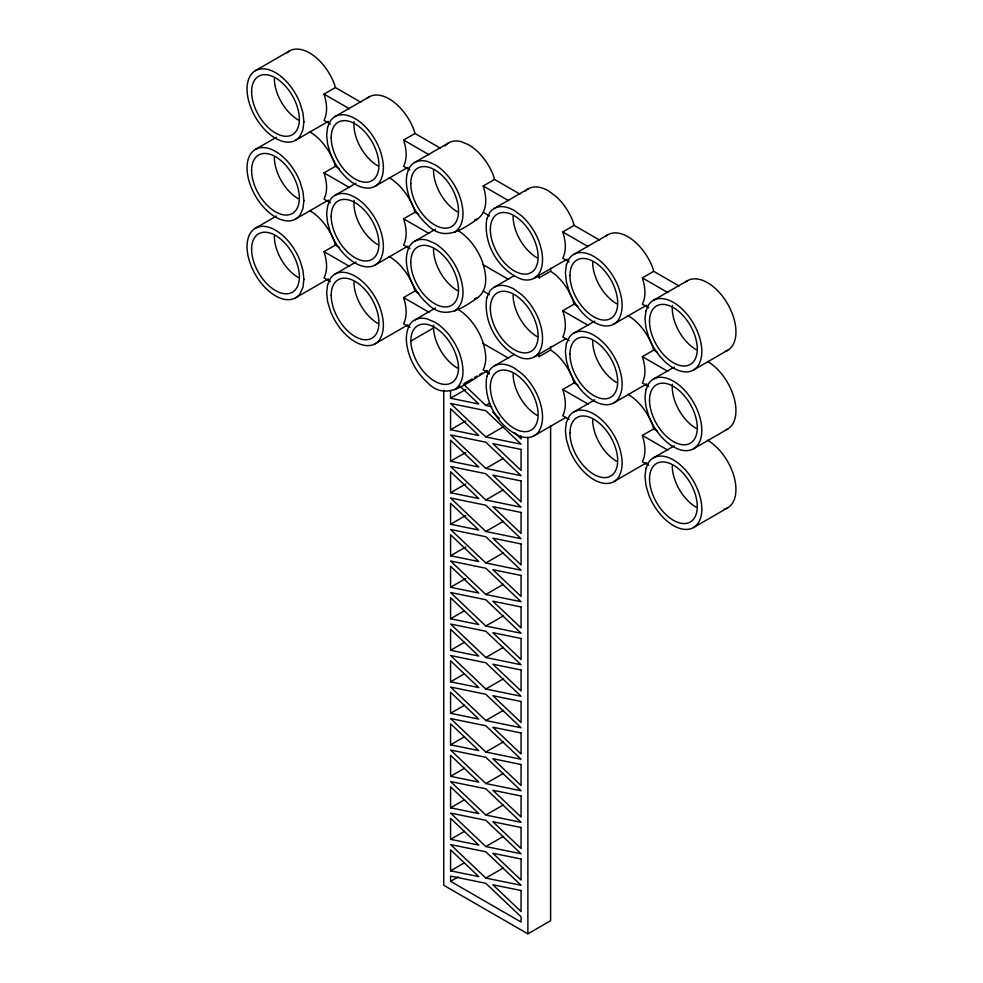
<?xml version="1.0" encoding="UTF-8"?>
<svg xmlns="http://www.w3.org/2000/svg" width="983" height="983" viewBox="0 0 983 983"><rect width="100%" height="100%" fill="white"/><g stroke="black" fill="none" stroke-linecap="round" stroke-linejoin="round"><path stroke-width="1.47" d="M454.748 232.172C466.384 223.682 463.521 206.922 459.27 195.162A40.192 23.211 60 0 0 434.658 164.542L427.298 161.421A40.192 23.211 60 0 0 410.034 166.741C404.038 176.78 406.348 189.141 410.034 199.561A40.192 23.211 60 0 0 427.298 224.824C443.861 241.965 461.174 230.378 477.492 219.049C487.851 211.628 486.818 196.797 483.181 185.996L494.56 179.434L520.007 194.13M454.748 310.947C466.384 302.445 463.521 285.684 459.27 273.938A40.192 23.211 60 0 0 434.658 243.317L427.298 240.184A40.192 23.211 60 0 0 410.034 245.517C404.038 255.543 406.348 267.904 410.034 278.336A40.192 23.211 60 0 0 427.298 303.587C443.861 320.728 461.174 309.154 477.492 297.812C489.116 289.321 486.253 272.561 482.002 260.802A40.192 23.211 60 0 0 457.39 230.182M454.748 389.71C466.384 381.207 463.521 364.46 459.27 352.7A40.192 23.211 60 0 0 434.658 322.08L427.298 318.959A40.192 23.211 60 0 0 410.034 324.279C404.038 334.318 406.348 346.68 410.034 357.099A40.192 23.211 60 0 0 427.298 382.362C446.909 403.522 468.817 380.802 487.543 370.775M255.383 70.653L289.493 50.969M330.374 124.03L324.021 120.356C328.089 112.246 326.712 102.465 324.021 94.11L335.387 87.536L360.835 102.232M255.383 149.428L276.37 137.313M334.97 116.608L369.08 96.912M295.588 140.286L328.383 121.351M330.374 202.805L324.021 199.131C328.089 191.021 326.712 181.228 324.021 172.873L335.387 166.311L339.209 168.511M409.96 169.985L403.595 166.311C407.675 158.202 406.298 148.408 403.595 140.053L414.973 133.491L440.421 148.187M255.383 228.191L276.37 216.076M334.97 195.371L355.957 183.256M295.588 219.049L328.383 200.114M414.556 162.551L448.666 142.867M375.162 186.229L407.97 167.294M330.374 281.568L324.021 277.894C328.089 269.784 326.712 259.991 324.021 251.648L335.387 245.074L339.209 247.286M409.96 248.748L403.595 245.074C407.675 236.964 406.298 227.171 403.595 218.816L414.973 212.254L418.783 214.466M334.97 274.146L355.957 262.031M295.588 297.812L328.383 278.889M414.556 241.327L435.543 229.199M375.162 264.992L407.97 246.057M494.142 208.507L528.252 188.81M409.96 327.523L403.595 323.849C407.675 315.727 406.298 305.946 403.595 297.591L414.973 291.029L418.783 293.229M569.132 261.883L562.768 258.21C566.835 250.087 565.458 240.307 562.768 231.951L574.133 225.39L599.593 240.085M414.556 320.089L435.543 307.974M375.162 343.767L407.97 324.832M494.142 287.269L514.355 275.596M410.783 341.113A33.766 19.5 60 0 1 434.658 327.339A33.766 19.5 60 0 1 458.533 368.686A33.803 19.513 60 0 1 434.658 381.158A33.803 19.513 60 0 1 410.783 341.113L433.515 327.99A33.766 19.5 60 0 1 433.65 325.189M573.728 254.45L607.838 234.753M534.334 278.128L567.13 259.193M536.976 276.137L539.249 277.796L550.615 271.222L550.615 268.162M569.132 340.646L562.768 336.972C566.835 328.863 565.458 319.07 562.768 310.714L574.133 304.152L577.955 306.352M648.719 307.826L642.354 304.152C646.421 296.043 645.045 286.25 642.354 277.894L653.72 271.333L679.179 286.028M494.142 366.045L514.355 354.371M464.529 383.296L472.11 378.922M474.642 377.46L477.16 376.01M479.692 374.548L482.223 373.085M450.57 390.656L450.57 398.226L465.733 389.477M573.728 333.212L594.715 321.097M534.334 356.89L565.815 338.717M536.976 354.9L539.249 356.559L550.615 349.997L550.615 346.925M653.314 300.393L687.412 280.708M613.92 324.071L646.716 305.135M463.263 384.034L485.811 405.451L489.608 403.251M450.57 429.731L478.77 435.506L450.57 408.731L450.57 429.731L465.733 420.982M569.132 419.409L562.768 415.735C566.835 407.626 565.458 397.845 562.768 389.489L574.133 382.915L577.955 385.127M485.811 436.956L521.064 444.169L485.811 410.697L450.57 403.472L485.811 436.956L503.505 426.745M450.57 461.236L478.77 467.011L450.57 440.237L450.57 461.236L465.733 452.487M648.719 386.589L642.354 382.915C646.421 374.806 645.045 365.025 642.354 356.669L653.72 350.095L657.541 352.307M573.728 411.988L594.715 399.872M534.334 435.666L565.815 417.48M485.811 468.461L521.064 475.686L485.811 442.203L450.57 434.978L485.811 468.461L503.505 458.25M450.57 492.741L478.77 498.528L450.57 471.742L450.57 492.741L465.733 483.992M653.314 379.168L674.301 367.052M613.92 402.846L646.716 383.911M693.506 370.013L727.617 350.329M485.811 499.966L521.064 507.191L485.811 473.708L450.57 466.495L485.811 499.966L503.505 489.755M450.57 524.258L478.77 530.034L450.57 503.247L450.57 524.258L465.733 515.497M648.719 465.364L642.354 461.691C646.421 453.581 645.045 443.788 642.354 435.432L653.72 428.871L657.541 431.07M485.811 531.471L521.064 538.696L485.811 505.213L450.57 498L485.811 531.471L503.505 521.26M450.57 555.764L478.77 561.539L450.57 534.752L450.57 555.764L465.733 547.015M653.314 457.931L674.301 445.815M613.92 481.609L646.716 462.674M485.811 562.976L521.064 570.201L485.811 536.73L450.57 529.505L485.811 562.976L503.505 552.765M450.57 587.269L478.77 593.044L450.57 566.269L450.57 587.269L465.733 578.52M693.506 448.789L727.617 429.092M485.811 594.494L521.064 601.707L485.811 568.235L450.57 561.01L485.811 594.494L503.505 584.283M450.57 618.774L478.77 624.549L450.57 597.775L450.57 618.774L464.468 610.75M485.811 625.999L521.064 633.212L485.811 599.741L450.57 592.516L485.811 625.999L503.505 615.788M450.57 650.279L478.77 656.054L450.57 629.28L450.57 650.279L464.468 642.255M693.506 527.552L727.617 507.867M485.811 657.504L521.064 664.729L485.811 631.246L450.57 624.033L485.811 657.504L503.505 647.293M450.57 681.797L478.77 687.572L450.57 660.785L450.57 681.797L464.468 673.773M485.811 689.009L521.064 696.234L485.811 662.751L450.57 655.538L485.811 689.009L503.505 678.798M450.57 713.302L478.77 719.077L450.57 692.29L450.57 713.302L464.468 705.278M485.811 720.514L521.064 727.739L485.811 694.268L450.57 687.043L485.811 720.514L503.505 710.304M450.57 744.807L478.77 750.582L450.57 723.795L450.57 744.807L464.468 736.783M485.811 752.032L521.064 759.245L485.811 725.773L450.57 718.548L485.811 752.032L503.505 741.821M450.57 776.312L478.77 782.087L450.57 755.313L450.57 776.312L464.468 768.288M485.811 783.537L521.064 790.75L485.811 757.279L450.57 750.054L485.811 783.537L503.505 773.326M450.57 807.817L478.77 813.592L450.57 786.818L450.57 807.817L464.468 799.793M485.811 815.042L521.064 822.267L485.811 788.784L450.57 781.571L485.811 815.042L503.505 804.831M450.57 839.335L478.77 845.11L450.57 818.323L450.57 839.335L464.468 831.311M485.811 846.547L521.064 853.772L485.811 820.289L450.57 813.076L485.811 846.547L503.505 836.336M450.57 870.84L478.77 876.615L450.57 849.828L450.57 870.84L464.468 862.816M450.57 881.333L521.064 922.029L521.064 916.783L485.811 883.312L450.57 876.086L450.57 881.333L458.152 876.959M485.811 878.052L521.064 885.278L485.811 851.794L450.57 844.581L485.811 878.052L503.505 867.842M443.751 390.226L443.751 885.278L527.883 933.85L550.615 920.727L550.615 425.676M474.642 219.934L477.492 219.049M474.642 298.697L477.492 297.812M450.57 398.226L478.77 404.001L459.614 385.815M485.811 405.451L491.832 406.679M324.021 94.11L349.469 108.806M403.595 140.053L429.055 154.749M483.181 185.996L508.641 200.692M562.768 231.951L588.227 246.647M642.354 277.894L667.813 292.59M483.181 212.254L489.546 215.928M324.021 172.873L349.469 187.569M403.595 218.816L429.055 233.512M483.181 264.771L508.641 279.467M562.768 310.714L588.227 325.41M642.354 356.669L667.813 371.365M483.181 291.029L489.546 294.703M324.021 251.648L349.469 266.344M403.595 297.591L429.055 312.287M483.181 343.534L508.641 358.23M562.768 389.489L588.227 404.185M642.354 435.432L667.813 450.128M489.546 373.466L483.181 369.792C487.937 360.319 485.197 349.112 482.002 339.577A40.192 23.211 60 0 0 457.39 308.957M550.615 271.222L555.702 274.933A40.192 23.211 60 0 1 572.966 300.196L574.133 304.152M550.615 349.997L555.702 353.708A40.192 23.211 60 0 1 572.966 378.959L574.133 382.915M486.007 370.898L489.227 373.958M492.864 412.135L499.376 418.316M514.551 432.741L521.064 438.922L521.064 435.899M653.72 271.333L652.54 267.364A40.192 23.211 60 0 0 605.847 236.153M653.72 350.095L652.54 346.139A40.192 23.211 60 0 0 627.928 315.518M653.72 428.871L652.54 424.902A40.192 23.211 60 0 0 627.928 394.281M574.133 225.39L572.966 221.421A40.192 23.211 60 0 0 555.702 196.17L548.342 190.8A40.192 23.211 60 0 0 525.352 191.058M494.56 179.434L493.38 175.478A40.192 23.211 60 0 0 468.756 144.857L461.408 141.724A40.192 23.211 60 0 0 444.918 146.037M414.973 133.491L413.794 129.523A40.192 23.211 60 0 0 367.089 98.312M414.973 212.254L413.794 208.298A40.192 23.211 60 0 0 389.182 177.677M414.973 291.029L413.794 287.061A40.192 23.211 60 0 0 389.182 256.44M335.387 87.536L334.208 83.58A40.192 23.211 60 0 0 286.594 53.217M335.387 166.311L334.208 162.342A40.192 23.211 60 0 0 309.596 131.722M335.387 245.074L334.208 241.118A40.192 23.211 60 0 0 309.596 210.497M539.249 274.724L539.249 277.796M539.249 353.487L539.249 356.559M527.883 437.263L527.883 933.85M707.514 361.461A40.192 23.211 60 0 1 734.301 398.791A40.192 23.211 60 0 1 725.405 430.112M707.514 440.237A40.192 23.211 60 0 1 734.547 478.524A40.192 23.211 60 0 1 724.213 509.255M685.434 282.109A40.192 23.211 60 0 1 727.617 303.907A40.192 23.211 60 0 1 725.405 351.349M298.218 119.914A33.766 19.5 60 0 1 274.343 78.554M377.804 165.857A33.766 19.5 60 0 1 354.064 121.708M298.218 198.677A33.766 19.5 60 0 1 274.343 157.329M298.218 277.452A33.766 19.5 60 0 1 274.343 236.092M377.804 244.632A33.766 19.5 60 0 1 354.064 200.471M377.804 323.395A33.766 19.5 60 0 1 353.929 282.047M457.39 211.812A33.766 19.5 60 0 1 433.515 170.452M457.39 290.575A33.766 19.5 60 0 1 433.515 249.227M536.976 336.518A33.766 19.5 60 0 1 513.101 295.17M536.976 415.293A33.766 19.5 60 0 1 513.101 373.933M616.562 461.236A33.766 19.5 60 0 1 592.688 419.888M616.562 382.473A33.766 19.5 60 0 1 592.688 341.113M616.562 303.698A33.766 19.5 60 0 1 592.688 262.35M536.976 257.755A33.766 19.5 60 0 1 513.101 216.395M457.39 368.035A33.803 19.513 60 0 1 433.515 327.99M696.148 507.191A33.766 19.5 60 0 1 672.274 465.831M696.148 428.416A33.766 19.5 60 0 1 672.397 384.267M696.148 349.653A33.766 19.5 60 0 1 672.397 305.492M303.907 121.88L302.936 129.817L300.098 136.096A40.192 23.211 60 0 1 257.214 120.061A40.192 23.211 60 0 1 257.214 69.781A40.192 23.211 60 0 1 300.098 103.276L302.936 112.824L303.907 121.88M303.907 200.643L302.936 208.58L300.098 214.859A40.192 23.211 60 0 1 257.214 198.836A40.192 23.211 60 0 1 257.214 148.544A40.192 23.211 60 0 1 300.098 182.039L302.936 191.599L303.907 200.643M303.907 279.418L302.936 287.355L300.098 293.634A40.192 23.211 60 0 1 257.214 277.599A40.192 23.211 60 0 1 257.214 227.319A40.192 23.211 60 0 1 300.098 260.802L302.936 270.362L303.907 279.418M327.609 127.077L326.651 135.003L327.609 144.059L330.46 153.618A40.192 23.211 60 0 0 379.684 182.039C385.692 172 383.382 159.639 379.684 149.219A40.192 23.211 60 0 0 330.46 120.798L327.609 127.077M327.609 205.84L326.651 213.778L327.609 222.834L330.46 232.381A40.192 23.211 60 0 0 379.684 260.802C385.692 250.776 383.382 238.414 379.684 227.982A40.192 23.211 60 0 0 330.46 199.561L327.609 205.84M327.609 284.615L326.651 292.541L327.609 301.597L330.46 311.156A40.192 23.211 60 0 0 379.684 339.577C385.692 329.538 383.382 317.177 379.684 306.757A40.192 23.211 60 0 0 330.46 278.336L327.609 284.615M486.782 218.963C482.886 243.44 498.455 270.411 521.592 279.258A40.192 23.211 60 0 0 538.856 273.938C544.865 263.899 542.542 251.537 538.856 241.118A40.192 23.211 60 0 0 521.592 215.855L514.244 210.497A40.192 23.211 60 0 0 489.62 212.697L486.782 218.963M486.782 297.738C482.886 322.203 498.455 349.174 521.592 358.033A40.192 23.211 60 0 0 538.856 352.7C544.865 342.674 542.542 330.313 538.856 319.88A40.192 23.211 60 0 0 521.592 294.63L514.244 289.26A40.192 23.211 60 0 0 489.62 291.459L486.782 297.738M486.782 376.501C482.886 400.978 498.455 427.949 521.592 436.796A40.192 23.211 60 0 0 538.856 431.476C544.865 421.437 542.542 409.075 538.856 398.656A40.192 23.211 60 0 0 521.592 373.393L514.244 368.035A40.192 23.211 60 0 0 489.62 370.222L486.782 376.501M566.368 264.918L565.397 272.856L566.368 281.9L569.206 291.459A40.192 23.211 60 0 0 618.442 319.88C624.438 309.842 622.128 297.493 618.442 287.061A40.192 23.211 60 0 0 569.206 258.64L566.368 264.918M566.368 343.681L565.397 351.619L566.368 360.675L569.206 370.222A40.192 23.211 60 0 0 618.442 398.656C624.438 388.617 622.128 376.256 618.442 365.836A40.192 23.211 60 0 0 569.206 337.402L566.368 343.681M566.368 422.457L565.397 430.382L566.368 439.438L569.206 448.998A40.192 23.211 60 0 0 618.442 477.419C624.438 467.38 622.128 455.018 618.442 444.599A40.192 23.211 60 0 0 569.206 416.178L566.368 422.457M645.954 310.861L644.983 318.799L645.954 327.855L648.792 337.402A40.192 23.211 60 0 0 691.676 370.898A40.192 23.211 60 0 0 691.676 320.618A40.192 23.211 60 0 0 648.792 304.583L645.954 310.861M645.954 389.637L644.983 397.562L645.954 406.618L648.792 416.178A40.192 23.211 60 0 0 691.676 449.661A40.192 23.211 60 0 0 691.676 399.381A40.192 23.211 60 0 0 648.792 383.358L645.954 389.637M645.954 468.399L644.983 476.337L645.954 485.393L648.792 494.941A40.192 23.211 60 0 0 691.676 528.436A40.192 23.211 60 0 0 691.676 478.156A40.192 23.211 60 0 0 648.792 462.121L645.954 468.399M521.064 449.428L492.864 443.652L521.064 470.427L521.064 449.428M521.064 480.933L492.864 475.158L521.064 501.932L521.064 480.933M521.064 512.438L492.864 506.663L521.064 533.45L521.064 512.438M521.064 543.943L492.864 538.168L521.064 564.955L521.064 543.943M521.064 575.448L492.864 569.673L521.064 596.46L521.064 575.448M521.064 606.966L492.864 601.191L521.064 627.965L521.064 606.966M521.064 638.471L492.864 632.696L521.064 659.47L521.064 638.471M521.064 669.976L492.864 664.201L521.064 690.975L521.064 669.976M521.064 701.481L492.864 695.706L521.064 722.493L521.064 701.481M521.064 732.986L492.864 727.211L521.064 753.998L521.064 732.986M521.064 764.504L492.864 758.716L521.064 785.503L521.064 764.504M521.064 796.009L492.864 790.234L521.064 817.008L521.064 796.009M521.064 827.514L492.864 821.739L521.064 848.513L521.064 827.514M521.064 859.019L492.864 853.244L521.064 880.031L521.064 859.019M521.064 890.524L492.864 884.749L521.064 911.536L521.064 890.524M251.611 170.452A33.766 19.5 60 0 0 287.417 215.007A33.766 19.5 60 0 0 287.417 167.257A33.766 19.5 60 0 0 251.611 170.452M331.197 216.407A33.766 19.5 60 0 0 367.003 260.95A33.766 19.5 60 0 0 367.003 213.2A33.766 19.5 60 0 0 331.197 216.407M410.783 262.35A33.766 19.5 60 0 0 446.589 306.905A33.766 19.5 60 0 0 446.589 259.156A33.766 19.5 60 0 0 410.783 262.35M490.357 308.293A33.766 19.5 60 0 0 526.175 352.848A33.766 19.5 60 0 0 526.175 305.099A33.766 19.5 60 0 0 490.357 308.293M331.197 137.632A33.766 19.5 60 0 0 367.003 182.187A33.766 19.5 60 0 0 367.003 134.438A33.766 19.5 60 0 0 331.197 137.632M251.611 91.689A33.766 19.5 60 0 0 287.417 136.232A33.766 19.5 60 0 0 287.417 88.482A33.766 19.5 60 0 0 251.611 91.689M251.611 249.227A33.766 19.5 60 0 0 287.417 293.77A33.766 19.5 60 0 0 287.417 246.02A33.766 19.5 60 0 0 251.611 249.227M331.197 295.17A33.766 19.5 60 0 0 367.003 339.725A33.766 19.5 60 0 0 367.003 291.976A33.766 19.5 60 0 0 331.197 295.17M490.357 387.069A33.766 19.5 60 0 0 526.175 431.623A33.766 19.5 60 0 0 526.175 383.861A33.766 19.5 60 0 0 490.357 387.069M410.783 183.575A33.766 19.5 60 0 0 446.589 228.13A33.766 19.5 60 0 0 446.589 180.381A33.766 19.5 60 0 0 410.783 183.575M490.357 229.531A33.766 19.5 60 0 0 526.175 274.085A33.766 19.5 60 0 0 526.175 226.323A33.766 19.5 60 0 0 490.357 229.531M569.943 275.473A33.766 19.5 60 0 0 605.761 320.028A33.766 19.5 60 0 0 605.761 272.279A33.766 19.5 60 0 0 569.943 275.473M569.943 354.249A33.766 19.5 60 0 0 605.761 398.791A33.766 19.5 60 0 0 605.761 351.042A33.766 19.5 60 0 0 569.943 354.249M569.943 433.011A33.766 19.5 60 0 0 605.761 477.566A33.766 19.5 60 0 0 605.761 429.817A33.766 19.5 60 0 0 569.943 433.011M649.53 478.967A33.766 19.5 60 0 0 685.348 523.509A33.766 19.5 60 0 0 685.348 475.76A33.766 19.5 60 0 0 649.53 478.967M649.53 400.192A33.766 19.5 60 0 0 685.348 444.746A33.766 19.5 60 0 0 685.348 396.997A33.766 19.5 60 0 0 649.53 400.192M649.53 321.429A33.766 19.5 60 0 0 685.348 365.971A33.766 19.5 60 0 0 685.348 318.222A33.766 19.5 60 0 0 649.53 321.429"/></g></svg>
